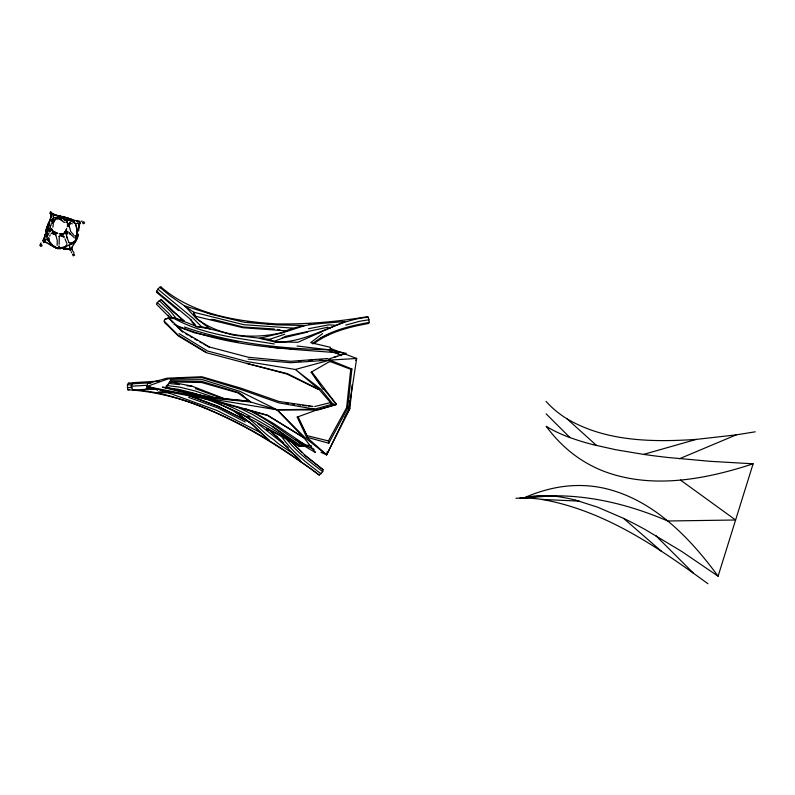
<?xml version="1.0" encoding="UTF-8"?>
<svg xmlns="http://www.w3.org/2000/svg" width="795" height="795" viewBox="0 0 795 795"><rect width="100%" height="100%" fill="white"/><g stroke="black" fill="none" stroke-linecap="round" stroke-linejoin="round"><path stroke-width="1.19" d="M78.556 230.709L78.814 224.13M53.464 215.634L52.649 213.348C58.83 218.188 52.4 212.215 53.762 214.69L52.778 213.756M70.417 250.077C63.858 245.337 73.677 253.883 69.612 247.861M45.613 233.571L46.408 228.483L50.234 219.907M49.538 231.743L49.628 229.656M67.207 220.613L67.277 219.827L68.479 220.454M78.516 230.918L79.043 224.846M128.959 389.878L127.816 389.749L127.399 384.74L128.412 383.2L133.133 383.419L128.412 383.2M46.358 236.602L47.303 231.454L49.201 230.431M60.112 234.714L61.265 234.883L61.285 236.055L62.716 236.483M59.148 244.343L59.257 236.324M76.042 236.989L75.982 237.645L77.254 238.063L73.13 244.681M352.115 384.979L349.959 408.193L344.573 417.763M248.08 359.121L290.781 362.709L329.895 360.095L351.897 368.999L347.634 408.421L328.772 443.222L306.602 437.141L297.201 417.097L316.649 410.001L336.494 404.486L312.018 372.269L311.143 372.229L323.078 389.292M346.61 407.736L350.724 369.287L329.488 361.298L330.014 361.795L330.243 361.198L311.143 372.229M320.971 452.335L326.646 454.829L349.005 408.928L349.969 400.302M350.237 397.838L350.516 395.363M62.626 234.982L62.477 236.115L61.294 235.628M48.664 238.132L48.962 240.825L52.112 244.612M44.192 239.136L45.037 234.356L44.073 238.758M53.315 224.12L52.907 227.231M50.94 216.737L47.829 225.83M57.031 218.108C58.343 216.379 62.169 218.297 64.186 218.754L65.001 220.563M52.5 232.001L54.855 234.316M68.917 226.724L69.205 224.697M74.839 235.956L76.012 236.075L76.827 235.201L76.986 230.649L75.684 223.902L73.855 221.924M57.151 245.397L57.24 240.358L55.918 235.489M69.543 224.697L69.821 222.799M78.576 227.877L79.798 223.554L78.973 225.263M349.005 408.928L356.667 358.466L330.005 348.26L332.002 349.611M67.694 226.575L67.953 223.365L66.601 221.248M140.685 390.305C177.355 394.509 211.937 410.15 244.602 426.677C271.006 440.291 295.362 457.413 319.192 475.062L322.74 471.664L323.038 469.696L304.455 454.959M155.403 388.854L132.825 390.037L131.185 386.251L132.497 382.693L159.358 381.073M66.551 235.31L67.277 232.339M48.257 230.222L48.356 229.666L47.124 229.367L50.333 219.957M76.33 236.294L77.195 233.382L76.996 227.708M50.194 227.608L50.532 225.74M67.376 226.555L67.734 223.445L66.541 221.348M66.353 235.171L67.128 232.428L65.796 233.73L67.982 231.484M78.059 234.296L77.473 237.447L75.177 241.491L77.344 237.476M48.793 237.794L48.942 240.478M78.228 234.247L77.602 237.486L74.67 242.535M51.397 233.283L52.4 233.323L52.46 232.518L55.799 235.161M67.813 223.455L67.515 224.945L67.396 222.242M327.321 451.53L326.646 454.829L305.618 438.214L277.107 409.822L240.1 391.418L202.636 379.692L170.209 379.911M76.956 235.648L77.373 233.621M68.44 226.406L69.851 223.236M49.568 222.908L47.173 230.818M48.475 227.43L48.922 225.412M68.002 226.456C67.674 223.475 70.984 223.723 68.34 225.035M50.88 225.621L51.337 223.713M66.691 228.324L65.041 233.402M44.192 241.61L43.526 242.634L45.474 241.601M45.544 231.355L48.823 222.222M52.48 221.755L52.977 219.857M46.388 230.57L47.392 226.734M297.201 417.097L298.135 416.809L306.95 435.819L306.602 437.141L326.646 454.829L349.87 408.729M52.957 223.475L53.881 220.702M52.152 221.745L52.649 219.907M154.2 388.318L157.529 389.828L146.717 386.549L147.572 383.448L167.059 378.201L201.801 376.731L240.507 388.04L278.995 401.485L313.041 406.434M48.982 243.677L57.558 248.567L58.522 247.295M53.603 222.61L55.71 218.516M50.095 231.713L50.413 230.61M78.983 222.193L79.649 221.149L76.479 221.378L77.045 221.169M67.515 220.434L67.346 219.748M575.65 500.144L597.79 507.24L623.648 518.4A294.518 194.387 28.9 0 1 645.311 529.619L681.862 551.531L718.094 576.196L753.113 463.803L709.975 461.309L667.8 457.463A294.518 109.491 7.9 0 1 643.592 454.392L615.718 449.722L592.951 444.634M52.222 223.256L53.871 219.4L53.066 219.35L51.854 222.004M70.049 223.455L69.095 224.995M44.212 238.55L42.592 240.915L43.993 239.742L43.308 240.001L44.848 236.662M74.472 220.96L66.82 218.864L66.412 220.036L65.776 219.917M50.035 230.54L50.463 229.288M66.055 230.093L63.819 234.068M47.929 225.77L48.962 222.829L46.587 228.602M48.167 230.759L47.303 231.454C45.792 235.101 46.786 239.543 49.499 242.376M48.942 232.905L47.243 236.87M47.67 225.681L48.843 222.53M50.214 234.853L49.678 236.155M69.413 224.925L70.467 222.918M47.124 229.367L48.555 225.72M53.026 221.924L54.318 219.39M318.328 389.401L286.965 374.077L206.084 352.622L178.259 335.878L164.913 322.71L164.148 321.12L164.923 319.302L170.418 317.324L176.242 318.447L197.488 326.795L210.079 328.931L233.78 335.202L269.575 339.346L275.408 342.039C308.778 343.39 335.738 319.51 368.363 317.275L369.248 322.392L368.602 323.466C349.522 326.904 329.468 331.942 313.796 343.728M52.251 221.894L53.414 219.42L52.49 220.533M65.975 230.242L64.653 232.895L62.398 234.207M46.647 232.726L47.263 231.305M74.203 242.674L77.254 238.063L77.125 236.373M355.762 360.493L356.667 358.466L329.895 360.095L295.352 369.476L247.404 361.636L207.535 350.993L179.064 333.552M52.281 220.463L53.285 218.347M75.098 240.945L75.744 239.524M77.234 237.635L75.058 241.273M66.899 244.641L64.842 246.887M246.062 408.918C270.946 420.515 291.457 439.327 315.466 452.444L304.227 438.105L267.706 415.238L206.988 398.265L162.359 387.145L165.767 387.642L170.528 381.183L202.198 381.57L238.927 392.611L250.703 402.031L277.107 409.822L316.649 410.001M167.268 318.427L169.593 318.676L172.873 317.801L183.536 321.021L161.047 299.447L157.291 302.478L156.406 304.137L168.639 316.48M54.139 220.911L55.769 218.734L60.251 218.546M328.772 443.222L328.395 440.917L346.759 407.388M72.186 246.867L76.211 240.587M366.783 317.712L367.429 316.639L368.363 317.275M75.535 240.825L77.254 238.063M178.617 310.666L156.704 292.411L156.506 291.328L157.877 289.161L159.745 287.263L161.017 286.995C192.34 314.293 236.195 321.309 276.342 323.893C306.86 324.4 337.348 321.816 367.429 316.639M77.652 222.043L78.526 221.209L69.721 219.172M65.319 233.611L66.8 231.683M335.192 404.506L332.916 404.009L314.661 409.167L277.107 409.822L206.988 398.265L146.717 386.549L147.552 385.297M65.389 231.782L63.67 233.7L59.118 233.67M170.528 381.183L165.767 387.642L209.751 397.132L249.898 401.316L223.971 398.901M67.535 231.593L65.796 233.73M51.725 220.384L53.921 217.621L57.27 217.433L59.625 218.436M53.871 219.4L52.828 220.543L53.593 220.593M51.427 220.324L53.921 217.621L53.017 216.041M40.376 243.707L41.121 242.912M65.746 232.279L67.247 231.275M42.99 240.815L44.47 239.742M51.824 219.201L53.176 218.188M47.273 231.385L47.74 230.212M76.012 236.075L76.827 235.201M52.232 219.201L53.553 218.337M76.111 237.914L75.237 238.57M47.958 228.582L48.942 228.264M76.35 238.798L75.505 239.593M78.665 223.902L80.583 222.868L79.52 223.812M322.571 333.602L310.676 342.655L330.402 347.306M74.332 241.75L71.182 243.528M312.306 343.847C328.275 330.839 349.353 326.039 369.248 322.392M74.054 241.73L70.944 243.35L68.917 242.296M45.474 240.259L47.233 239.086L49.648 241.918M71.54 243.677L65.995 246.629L59.466 247.97M58.214 247.464L59.188 247.136L59.913 247.831M43.417 240.825L45.027 239.891M350.754 369.655L351.897 368.999M58.939 236.473L59.933 236.006M71.918 243.976L68.996 245.367L70.03 247.344M319.371 332.668L344.941 321.448C323.694 323.724 301.245 323.207 281.619 332.708C252.969 339.366 220.702 337.13 196.733 318.636L193.622 312.206L170.11 295.869L159.745 287.263M320.961 332.091L297.936 342.257L274.802 341.88L259.389 338.352L283.278 332.568L305.091 325.513L276.332 324.837L244.115 322.263L212.593 314.651L184.828 305.946L195.471 317.652L210.079 328.931L201.393 326.596L196.206 326.735M320.494 338.074L329.498 334.099M679.546 458.705L736.2 434.875L755.25 431.814M73.428 222.352L73.806 221.726M77.572 223.127L75.684 223.902L73.627 222.143M273.559 341.462L283.954 337.706L307.745 332.022M146.717 386.549L168.441 378.758L202.318 377.714L240.567 389.351L279.005 402.896L314.661 409.167M164.923 319.302L168.033 318.229M78.049 223.604L79.778 223.017M269.575 339.346L284.69 334.228M65.309 222.302L63.898 222.262L59.883 219.122L62 220.126L60.072 219.261M753.113 463.803C705.513 479.435 652.158 489.521 603.803 471.266A120.502 106.222 -0.7 0 1 582.964 460.842C568.574 451.898 556.202 439.923 546.195 426.289A91.773 34.115 7.9 0 0 569.975 437.578A114.112 42.423 7.9 0 0 592.971 444.614M328.693 359.022L346.302 353.348L329.269 349.83L297.091 346.004M282.195 337.776L285.614 336.683M73.309 222.749L73.855 222.153M333.791 357.362L337.309 356.309M317.871 410.021L336.494 404.486L323.267 388.487M643.592 454.392L696.251 439.397L736.2 434.875M345.765 325.085L359.728 321.25L369.069 319.759M170.617 391.557L157.877 392.432L168.5 392.839L171.849 391.925M80.891 221.368L82.114 221.05M69.463 223.147L70.089 222.988M55.739 218.804L58.512 218.555M314.76 406.513L330.134 402.707M65.995 247.136L59.923 247.911L59.029 245.824M285.137 336.384L328.017 327.162M60.102 248.547L62.716 247.961M156.704 292.411L157.986 292.133M308.46 328.723L328.653 324.857L335.53 325.284M62.755 248.199L58.154 248.418M63.759 233.79L60.927 233.859M51.655 245.019L57.558 248.567L59.118 248.338M63.431 248.974L68.907 248.527M146.866 387.761L150.344 387.443M327.699 358.525L290.582 361.308L248.348 357.253L209.492 347.027L182.522 331.296L169.593 318.676L172.942 322.79M299.029 361.288L301.434 361.099M308.669 360.562L312.276 360.294M319.51 359.757L321.915 359.569M64.176 220.304L64.812 220.265M63.371 249.004L68.41 248.885M696.251 439.397C652.685 442.259 605.73 441.692 567.044 418.846A86.764 67.585 15.1 0 1 546.095 401.455M519.9 498.117L551.76 495.961A91.773 60.579 28.9 0 0 523.835 497.899M131.573 383.846L151.636 382.713M308.758 323.992L311.173 323.843M131.185 386.251L146.022 385.327M157.877 392.432L171.154 391.895M147.572 383.448L150.344 383.399M305.101 445.409L309.941 445.349M306.741 446.412L299.526 446.392C267.706 429.28 237.427 408.918 202.645 398.057M65.18 218.854L72.116 220.563M51.198 233.452L53.633 233.839M170.2 381.829L201.622 382.514L238.053 392.929L250.703 402.031L207.475 397.56M54.776 215.405L60.162 216.091M213.994 400.084C244.691 411.025 272.218 428.674 299.506 446.144L304.296 446.303M127.816 389.749C195.351 393.754 255.791 430.363 310.04 468.185M64.395 219.569L66.025 219.977M329.269 349.83C280.327 348.747 230.828 343.192 184.41 326.993M127.25 387.473L131.94 387.682M579.307 501.128L541.932 499.429C604.22 510.41 657.753 547.109 707.918 583.719M281.49 348.28L269.614 347.017M288.804 348.617L291.238 348.727M127.399 384.74L132.099 384.959M277.554 329.528L279.939 329.647M65.955 248.775L68.122 248.885M187.123 385.823L191.814 386.082L226.317 399.378M146.061 388.387L154.339 388.844M50.562 228.105L49.976 228.026M274.225 328.981L243.24 327.023L212.921 319.352M292.749 328.097L243.737 324.698L193.622 312.206L193.901 314.383M287.313 330.939L242.912 327.729L194.815 316.122M311.56 445.826L299.655 444.902L272.377 426.478L252.79 414.592L236.562 406.603M266.792 328.742L269.177 328.931M247.503 322.124L249.968 322.323M257.371 322.939L259.836 323.148M267.239 323.754L269.704 323.963M212.871 397.858L205.567 396.715M216.568 398.206L221.507 398.673M60.211 235.171L63.53 236.572M328.027 328.285L330.362 328.524M168.53 383.419L179.491 384.601M66.611 233.79L66.82 232.518L66.055 232.478M59.705 248.09L61.354 248.269M166.344 385.486L179.531 387.105L195.123 390.961L215.008 397.739M69.91 219.917L66.82 218.864M61.165 235.857L63.083 236.095M68.45 220.006L70.089 220.225M56.922 218.486L58.472 218.695M286.061 403.174L288.456 403.492M292.043 403.959L294.428 404.277M298.026 404.754L300.411 405.062M302.806 405.38L306.393 405.857M308.788 406.175L312.375 406.642M274.305 343.977C240.05 338.272 203.56 335.321 172.873 317.801M238.033 341.939L208.707 335.897M338.292 352.831C283.109 348.359 225.571 346.739 173.976 324.35M165.718 387.553L178.746 389.401L194.228 393.286L203.53 396.476M60.191 248.865L57.131 248.418L51.238 245.208M170.299 381.968L191.814 386.082M57.349 217.164L62.477 218.138L64.981 219.708M157.132 389.192L174.87 392.74M177.305 393.157L179.74 393.585M185.831 394.628L188.266 395.045M334.675 351.847L337.08 352.284M69.99 220.96L72.643 221.894M67.595 218.426L73.826 220.523M160.252 390.236L209.304 399.676L267.527 415.467L303.382 437.26M60.122 216.021L63.54 216.697M61.036 233.909L62.616 234.227M55.332 232.856L57.26 233.253M51.933 214.948L50.89 214.292L51.039 217.492L51.019 215.246L51.814 216.151M207.535 335.629L194.487 332.797L177.235 326.417M164.863 387.324L208.648 397.162M57.419 233.054L53.742 232.12M211.192 319.371L214.71 320.196M60.291 216.28L54.706 214.72M306.532 435.541L328.395 440.917M63.63 216.876L65.687 217.393M63.58 216.727L72.266 219.549M246.47 363.335L287.522 373.67L319.063 389.421L331.048 403.204L332.916 404.009L320.842 389.212L295.352 369.476L319.063 389.421M54.09 214.73L56.833 215.455M70.566 243.429L68.559 242.207M177.653 390.444L180.972 391.388M71.242 248.865L73.955 252.641M204.007 397.888L209.661 399.716M66.71 217.651L71.928 219.559M66.691 217.88L71.639 219.688M246.728 416.242L249.749 417.246M54.01 231.931L55.749 232.518L52.818 231.126L51.437 228.9M52.4 233.323L55.054 234.535M329.796 351.122L341.125 354.918M195.381 388.596L225.303 399.607M55.054 214.928L57.469 215.763M57.2 217.79L59.695 218.814M206.859 312.505L212.464 314.532M168.5 392.839L217.005 410.488L260.233 432.45L269.296 440.42L254.112 426.19L236.403 412.118C251.647 416.809 260.502 431.675 273.868 439.774C282.344 448.122 294.319 452.017 301.186 461.865L270.429 430.522L283.686 437.161M61.294 235.906L63.739 237.119M188.614 397.351L217.999 408.024L245.248 421.986M186.308 394.648L218.367 406.484L249.541 422.254M149.212 386.728L157.529 389.828M189.896 395.801L218.069 406.424L246.718 420.684M71.451 223.524L72.246 223.862M61.265 234.883L62.497 235.409M62.666 218.078L64.514 218.873M54.169 246.619L57.558 248.567M297.906 441.185L300.172 442.179L295.949 439.715M54.249 246.997L57.17 248.279M299.417 442.855L314.164 449.344M53.931 246.132L55.769 246.947M57.359 248.239L54.418 246.907L57.24 248.199M251.031 410.548L274.036 423.765L306.542 445.776M283.716 437.339L281.51 436.256C291.526 451.6 306.661 462.799 321.061 473.83M213.06 400.809L233.651 410.995L252.949 424.739L260.233 432.45M46.07 242.435L54.318 247.235M301.265 442.745L306.741 445.627M48.356 228.225L49.012 228.592M185.871 333.9L187.988 335.112M190.104 336.315L192.221 337.527M194.348 338.74L197.518 340.548M199.634 341.761L201.761 342.963M203.878 344.175L209.174 347.196M71.312 247.493C73.369 248.646 71.321 244.651 72.285 249.491M206.471 352.463L178.08 335.092L164.148 321.12M53.653 233.74L52.46 232.518M53.603 246.172L51.854 245.059L53.563 246.291M54.149 231.941L52.053 230.202L51.695 228.92M334.993 351.648L340.985 355.723M74.303 237.675L68.847 232.647L70.258 234.346M240.408 393.773L243.32 395.86M680.48 480.061L735.604 520L667.721 520.993C633.198 506.167 596.101 496.368 558.378 495.812A222.918 198.949 28.2 0 0 523.875 497.938C540.014 490.783 557.414 486.142 575.113 485.566A120.492 118.256 67 0 1 602.252 487.822C651.84 498.306 689.225 536.774 718.094 576.196M272.377 426.478L299.506 446.144M323.038 469.696L305.727 455.923L291.457 441.821M322.74 471.664C309.633 461.825 296.336 451.52 286.121 438.651M310.984 468.851L319.192 475.062M275.438 435.7L277.375 437.161M52.063 244.88L53.672 246.112M53.841 232.398L56.038 234.445M53.692 232.736L54.855 233.631M288.207 447.565L257.938 423.685M191.754 320.286L156.506 291.328M184.48 320.991L172.912 311.491L161.047 299.447M157.877 289.161L193.354 318.487L201.393 326.596M164.913 322.71L167.715 325.046M623.648 518.4L661.39 551.253M330.273 402.528L331.048 403.204M59.059 247.215L59.794 247.861M195.262 324.757L190.283 319.61M267.16 428.316L283.805 443.024M73.955 235.24L70.715 231.544L69.394 226.664M567.044 418.846L596.628 445.558M266.434 428.833L268.223 430.453M51.536 230.282L52.569 231.236M157.291 302.478L168.53 313.111L173.24 318.765M176.49 326.169L182.691 332.091M159.258 300.58L170.617 311.521L176.242 318.447M64.266 218.605L65.031 219.35M52.768 214.183L53.722 215.137M546.145 413.877L569.955 437.578M655.636 535.452L693.19 572.917M291.526 441.941L301.871 452.355M277.107 409.822L304.227 438.105M192.042 322.184L195.918 326.377M69.404 248.507L70.427 249.65M63.61 236.185L64.405 237.109M167.964 315.267L170.09 317.841M306.95 435.819L299.218 420.257M314.621 376.591L320.385 384.522M48.733 241.044L50.075 242.902M50.413 211.5L51.268 212.822M75.436 224.975L76.27 226.257M68.489 241.412L66.621 236.612L66.909 237.804M64.991 238.828L66.949 243.717M71.202 251.657L71.639 252.82M51.794 229.04L52.063 230.341M161.017 286.995L161.216 288.068M44.699 236.96L44.927 238.997M66.601 235.529L66.681 236.88M58.373 217.472L58.403 218.208M515.925 498.296A86.764 45.176 18.9 0 1 541.932 499.419M551.75 495.911A114.112 75.316 28.9 0 1 575.65 500.194M39.989 245.099L40.734 246.47L42.145 245.715L41.4 244.343L39.989 245.099M49.976 213.06L50.721 214.431L52.132 213.676L51.377 212.305L49.976 213.06M72.484 254.47L73.229 255.851L74.641 255.096L73.895 253.724L72.484 254.47M82.471 222.431L83.217 223.812L84.618 223.057L83.873 221.686L82.471 222.431M46.736 242.525L44.58 242.346L46.736 242.525M53.464 246.321L51.556 245.158L53.354 246.38"/></g></svg>
